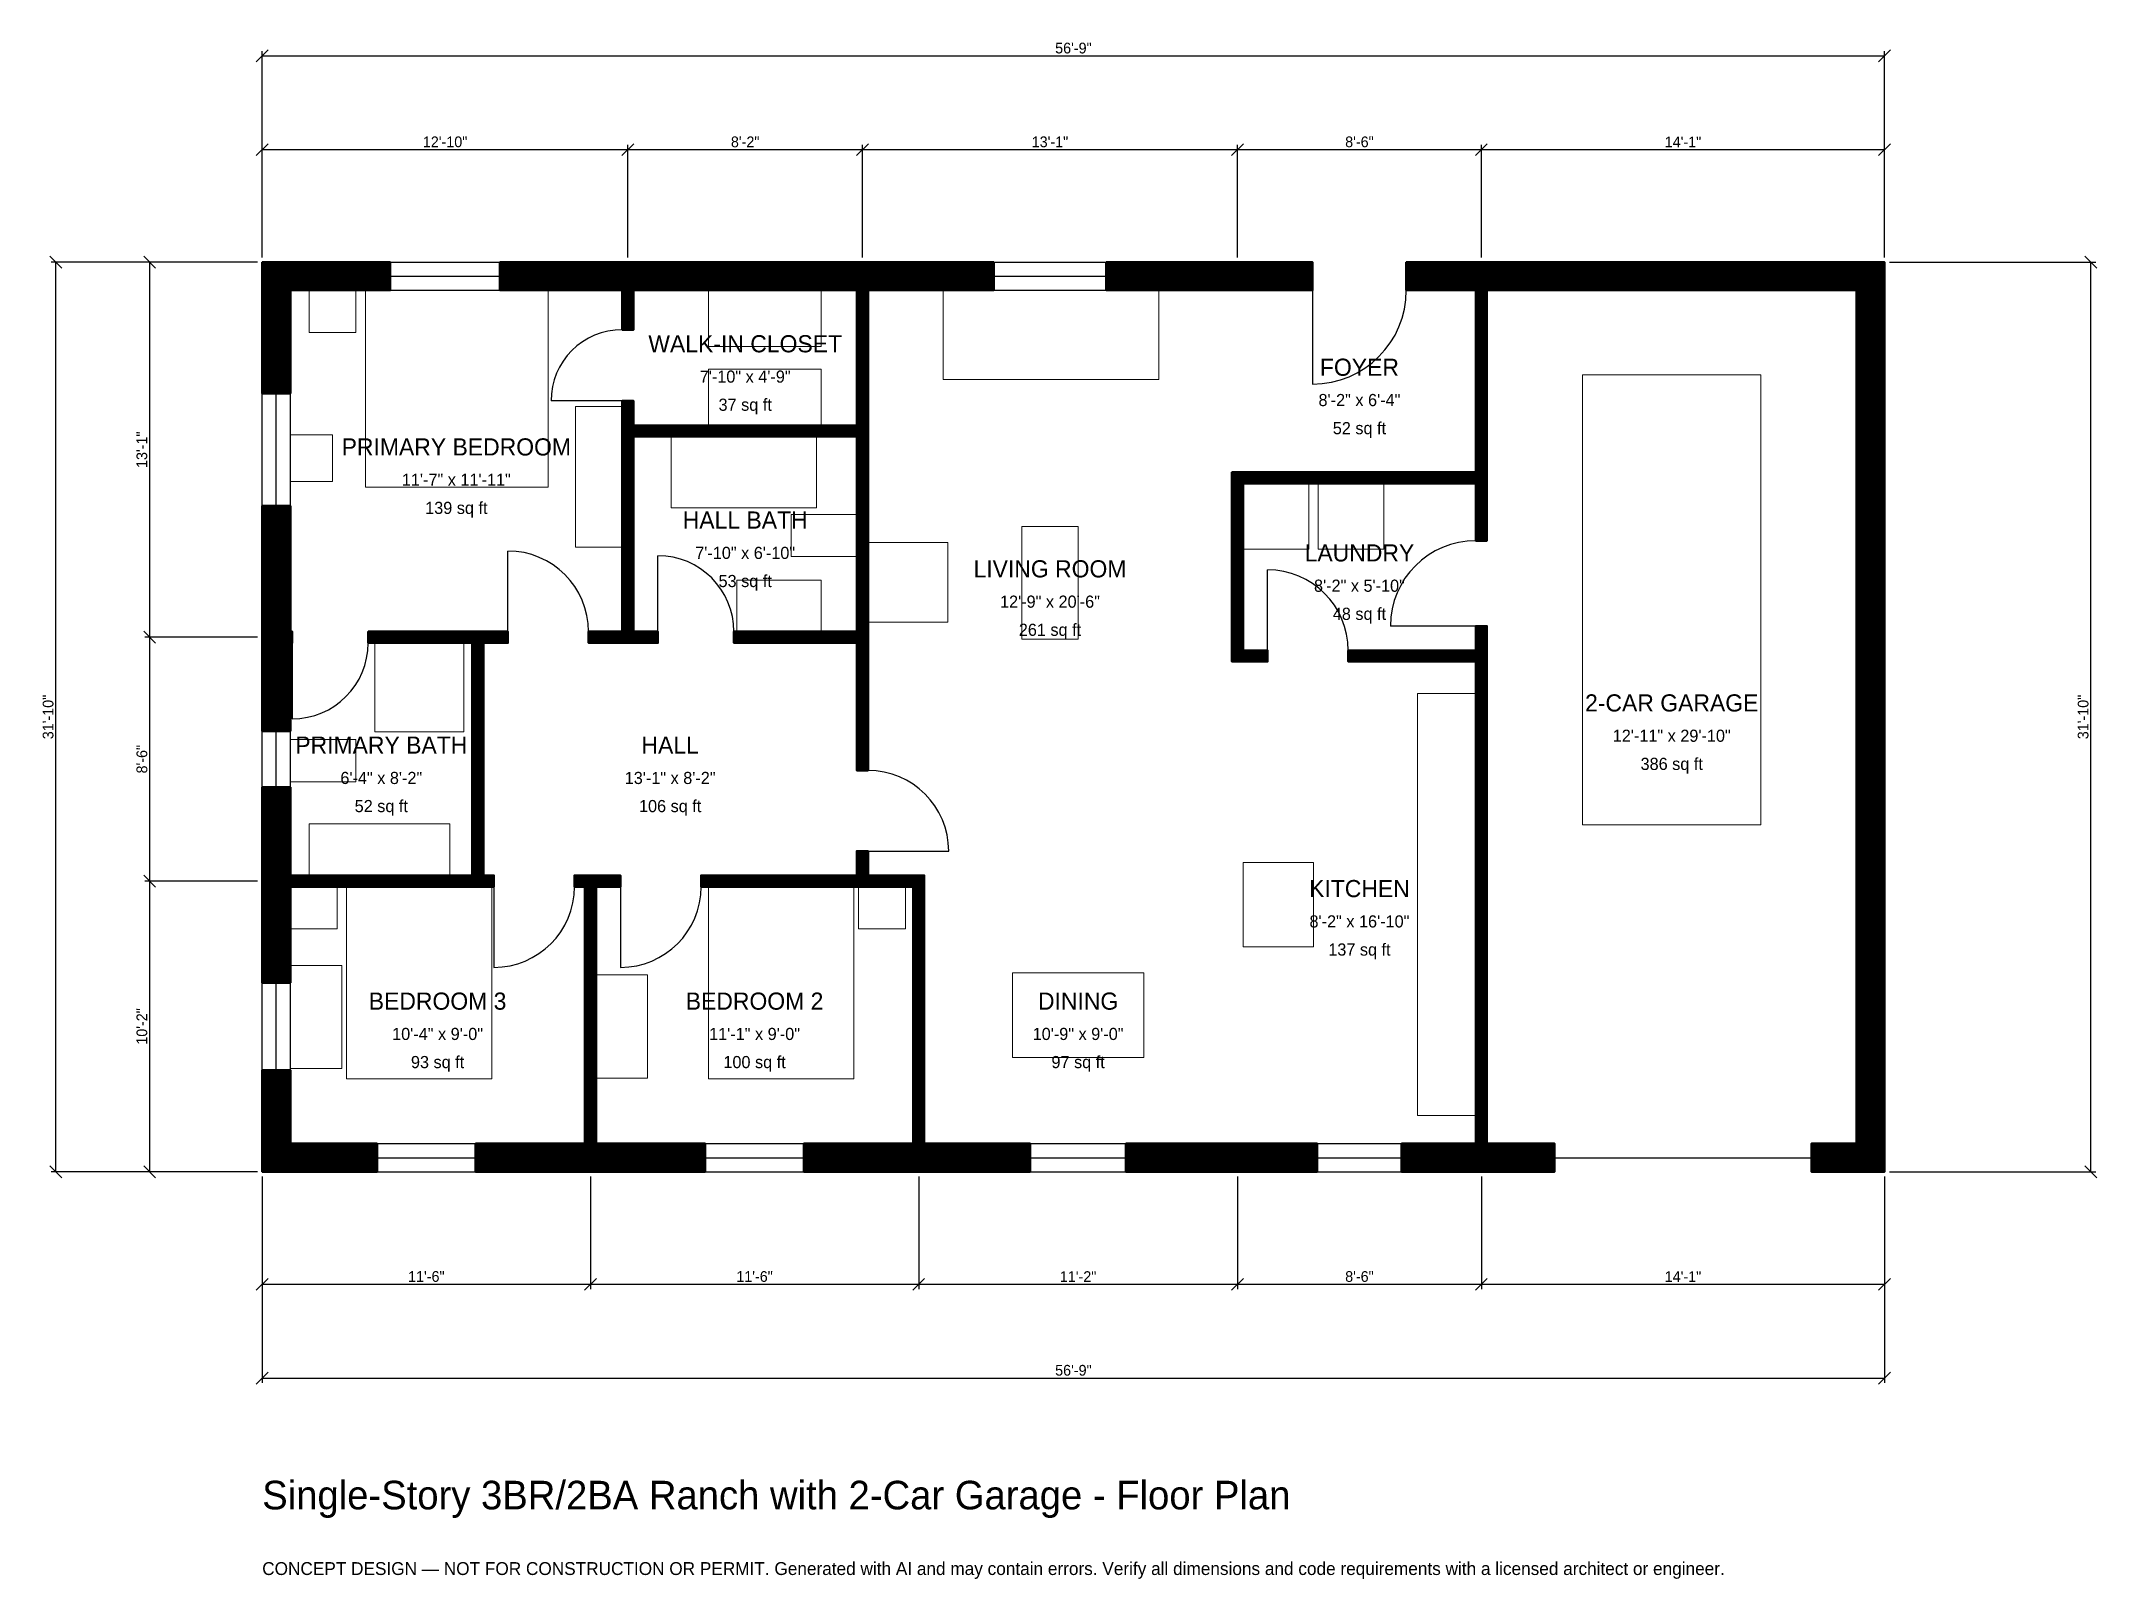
# Model space of a CAD drawing. Header units: inches. Extents: x -93 to 770, y -171 to 475.
import ezdxf
from ezdxf.enums import TextEntityAlignment as Align

# ---------------------------------------------------------------- set-up
doc = ezdxf.new("R2010")
doc.units = ezdxf.units.IN
doc.header["$MEASUREMENT"] = 0
doc.linetypes.add('DASHED', pattern=[0.6, 0.5, -0.1])
for name, color, linetype, lineweight in [('A-ANNO-DIMS', 1, 'Continuous', 13), ('A-ANNO-TEXT', 7, 'Continuous', 18), ('A-AREA-IDEN', 7, 'Continuous', 18), ('A-DOOR', 2, 'Continuous', 25), ('A-FLOR-FIXT', 9, 'Continuous', 13), ('A-FURN', 9, 'Continuous', 13), ('A-GLAZ', 4, 'Continuous', 25), ('A-WALL', 7, 'Continuous', 50), ('A-WALL-PATT', 8, 'Continuous', 13)]:
    doc.layers.add(name, color=color, linetype=linetype, lineweight=lineweight)
doc.dimstyles.new('PLAN', dxfattribs={"dimtxt": 4.5, "dimasz": 3, "dimexe": 2, "dimexo": 2, "dimgap": 1, "dimtad": 1, "dimdec": 0, "dimlunit": 4, "dimtsz": 2.5, "dimcen": 2.5, "dimclrd": 1, "dimclre": 1, "dimazin": 3, "dimtfac": 1, "dimtmove": 0, "dimatfit": 3})

msp = doc.modelspace()

# ---------------------------------------------------------------- hatches: boundary and pattern name
at = {"layer": 'A-WALL-PATT'}
h = msp.add_hatch(dxfattribs=at)
h.set_pattern_fill('ANSI31', color=8, scale=0.8)
h.paths.add_polyline_path([(131.8898, 0), (89.5669, 0), (89.5669, 11.811), (131.8898, 11.811), (135.4331, 11.811), (135.4331, 119.685), (131.1024, 119.685), (131.1024, 124.4094), (135.4331, 124.4094), (140.1575, 124.4094), (150.3937, 124.4094), (150.3937, 119.685), (140.1575, 119.685), (140.1575, 11.811), (143.7008, 11.811), (186.0236, 11.811), (186.0236, 0), (143.7008, 0), (140.1575, 0), (140.1575, 0), (135.4331, 0), (135.4331, 0), (131.8898, 0)])
h.paths.add_polyline_path([(11.811, 0), (11.811, 0), (0, 0), (0, 0), (0, 0), (0, 0), (0, 11.811), (0, 11.811), (0, 42.7165), (11.811, 42.7165), (11.811, 11.811), (48.2283, 11.811), (48.2283, 0), (11.811, 0)])
h.paths.add_polyline_path([(0, 116.1417), (0, 119.685), (0, 119.685), (0, 124.4094), (0, 124.4094), (0, 127.9528), (0, 161.4173), (11.811, 161.4173), (11.811, 127.9528), (11.811, 124.4094), (88.189, 124.4094), (88.189, 222.0472), (44.4882, 222.0472), (44.4882, 226.7717), (88.189, 226.7717), (92.9134, 226.7717), (103.1496, 226.7717), (103.1496, 222.0472), (92.9134, 222.0472), (92.9134, 124.4094), (97.2441, 124.4094), (97.2441, 119.685), (92.9134, 119.685), (88.189, 119.685), (11.811, 119.685), (11.811, 116.1417), (11.811, 79.3307), (0, 79.3307), (0, 116.1417)])
h.paths.add_polyline_path([(0, 218.5039), (0, 222.0472), (0, 222.0472), (0, 226.7717), (0, 226.7717), (0, 230.315), (0, 279.5276), (11.811, 279.5276), (11.811, 230.315), (11.811, 226.7717), (12.5984, 226.7717), (12.5984, 222.0472), (11.811, 222.0472), (11.811, 218.5039), (11.811, 185.0394), (0, 185.0394), (0, 218.5039)])
h.paths.add_polyline_path([(0, 370.0787), (0, 370.0787), (0, 381.8898), (0, 381.8898), (0, 381.8898), (0, 381.8898), (11.811, 381.8898), (11.811, 381.8898), (53.7402, 381.8898), (53.7402, 370.0787), (11.811, 370.0787), (11.811, 326.7717), (0, 326.7717), (0, 370.0787)])
h.paths.add_polyline_path([(147.6378, 381.8898), (147.6378, 381.8898), (151.1811, 381.8898), (151.1811, 381.8898), (155.9055, 381.8898), (155.9055, 381.8898), (249.6063, 381.8898), (249.6063, 381.8898), (254.3307, 381.8898), (254.3307, 381.8898), (257.874, 381.8898), (257.874, 381.8898), (307.0866, 381.8898), (307.0866, 370.0787), (254.3307, 370.0787), (254.3307, 313.3858), (254.3307, 308.6614), (254.3307, 222.0472), (254.3307, 222.0472), (254.3307, 168.5039), (249.6063, 168.5039), (249.6063, 222.0472), (198.0315, 222.0472), (198.0315, 226.7717), (249.6063, 226.7717), (249.6063, 226.7717), (249.6063, 308.6614), (155.9055, 308.6614), (155.9055, 226.7717), (166.1417, 226.7717), (166.1417, 222.0472), (155.9055, 222.0472), (151.1811, 222.0472), (137.0079, 222.0472), (137.0079, 226.7717), (151.1811, 226.7717), (151.1811, 308.6614), (151.1811, 313.3858), (151.1811, 323.622), (155.9055, 323.622), (155.9055, 313.3858), (249.6063, 313.3858), (249.6063, 370.0787), (246.063, 370.0787), (246.063, 370.0787), (159.4488, 370.0787), (159.4488, 370.0787), (155.9055, 370.0787), (155.9055, 353.5433), (151.1811, 353.5433), (151.1811, 370.0787), (99.8031, 370.0787), (99.8031, 381.8898), (147.6378, 381.8898)])
h.paths.add_polyline_path([(403.5433, 381.8898), (415.3543, 381.8898), (440.9449, 381.8898), (440.9449, 370.0787), (415.3543, 370.0787), (403.5433, 370.0787), (354.3307, 370.0787), (354.3307, 381.8898), (403.5433, 381.8898)])
h.paths.add_polyline_path([(505.9055, 381.8898), (509.4488, 381.8898), (509.4488, 381.8898), (514.1732, 381.8898), (514.1732, 381.8898), (517.7165, 381.8898), (669.2913, 381.8898), (669.2913, 381.8898), (681.1024, 381.8898), (681.1024, 381.8898), (681.1024, 381.8898), (681.1024, 370.0787), (681.1024, 370.0787), (681.1024, 11.811), (681.1024, 11.811), (681.1024, 0), (681.1024, 0), (681.1024, 0), (669.2913, 0), (669.2913, 0), (650.3937, 0), (650.3937, 11.811), (669.2913, 11.811), (669.2913, 370.0787), (517.7165, 370.0787), (514.1732, 370.0787), (514.1732, 293.7008), (514.1732, 288.9764), (514.1732, 264.9606), (509.4488, 264.9606), (509.4488, 288.9764), (411.811, 288.9764), (411.811, 218.8976), (422.0472, 218.8976), (422.0472, 214.1732), (411.811, 214.1732), (407.0866, 214.1732), (407.0866, 218.8976), (407.0866, 288.9764), (407.0866, 293.7008), (411.811, 293.7008), (509.4488, 293.7008), (509.4488, 370.0787), (505.9055, 370.0787), (480.315, 370.0787), (480.315, 381.8898), (505.9055, 381.8898)])
h.paths.add_polyline_path([(517.7165, 0), (514.1732, 0), (514.1732, 0), (509.4488, 0), (509.4488, 0), (505.9055, 0), (478.3465, 0), (478.3465, 11.811), (505.9055, 11.811), (509.4488, 11.811), (509.4488, 214.1732), (455.9055, 214.1732), (455.9055, 218.8976), (509.4488, 218.8976), (509.4488, 229.1339), (514.1732, 229.1339), (514.1732, 218.8976), (514.1732, 214.1732), (514.1732, 11.811), (517.7165, 11.811), (542.5197, 11.811), (542.5197, 0), (517.7165, 0)])
h.paths.add_polyline_path([(415.3543, 0), (403.5433, 0), (362.5984, 0), (362.5984, 11.811), (403.5433, 11.811), (415.3543, 11.811), (442.9134, 11.811), (442.9134, 0), (415.3543, 0)])
h.paths.add_polyline_path([(281.4961, 0), (277.9528, 0), (277.9528, 0), (273.2283, 0), (273.2283, 0), (269.685, 0), (227.3622, 0), (227.3622, 11.811), (269.685, 11.811), (273.2283, 11.811), (273.2283, 119.685), (254.3307, 119.685), (249.6063, 119.685), (249.6063, 119.685), (184.252, 119.685), (184.252, 124.4094), (249.6063, 124.4094), (249.6063, 134.6457), (254.3307, 134.6457), (254.3307, 124.4094), (273.2283, 124.4094), (277.9528, 124.4094), (277.9528, 119.685), (277.9528, 11.811), (281.4961, 11.811), (322.4409, 11.811), (322.4409, 0), (281.4961, 0)])

# ---------------------------------------------------------------- linework, layer by layer
at = {"layer": 'A-DOOR'}
for p, q in [((440.9449, 370.0787), (440.9449, 330.7087)), ((151.1811, 323.622), (121.2598, 323.622)), ((103.1496, 226.7717), (103.1496, 260.6299)), ((166.1417, 226.7717), (166.1417, 258.6614)), ((422.0472, 218.8976), (422.0472, 252.7559)), ((509.4488, 229.1339), (473.622, 229.1339)), ((12.5984, 222.0472), (12.5984, 190.1575)), ((254.3307, 134.6457), (288.189, 134.6457)), ((97.2441, 119.685), (97.2441, 85.8268)), ((150.3937, 119.685), (150.3937, 85.8268))]:
    msp.add_line(p, q, dxfattribs=at)
at = {"layer": 'A-DOOR', "linetype": 'DASHED'}
msp.add_line((542.5197, 5.9055), (650.3937, 5.9055), dxfattribs=at)
at = {"layer": 'A-DOOR'}
for centre, radius, start, end in [((440.9449, 370.0787), 39.3701, 270, 360), ((151.1811, 323.622), 29.9213, 90, 180), ((103.1496, 226.7717), 33.8583, 0, 90), ((509.4488, 229.1339), 35.8268, 90, 180), ((166.1417, 226.7717), 31.8898, 0, 90), ((422.0472, 218.8976), 33.8583, 0, 90), ((12.5984, 222.0472), 31.8898, 270, 360), ((254.3307, 134.6457), 33.8583, 0, 90), ((97.2441, 119.685), 33.8583, 270, 360), ((150.3937, 119.685), 33.8583, 270, 360)]:
    msp.add_arc(centre, radius, start, end, dxfattribs=at)
at = {"layer": 'A-FLOR-FIXT'}
for points in [[(171.6535, 278.7402), (232.6772, 278.7402), (232.6772, 308.6614), (171.6535, 308.6614)], [(222.0472, 258.2677), (249.6063, 258.2677), (249.6063, 275.9843), (222.0472, 275.9843)], [(199.2126, 226.7717), (234.6457, 226.7717), (234.6457, 248.4252), (199.2126, 248.4252)], [(47.2441, 184.6457), (84.6457, 184.6457), (84.6457, 222.0472), (47.2441, 222.0472)], [(485.0394, 23.622), (509.4488, 23.622), (509.4488, 200.7874), (485.0394, 200.7874)], [(11.811, 163.7795), (39.3701, 163.7795), (39.3701, 181.4961), (11.811, 181.4961)], [(19.685, 124.4094), (78.7402, 124.4094), (78.7402, 146.063), (19.685, 146.063)]]:
    msp.add_lwpolyline(points, close=True, dxfattribs=at)
at = {"layer": 'A-FURN'}
for points in [[(19.685, 352.3622), (39.3701, 352.3622), (39.3701, 370.0787), (19.685, 370.0787)], [(43.3071, 287.4016), (120.0787, 287.4016), (120.0787, 370.0787), (43.3071, 370.0787)], [(187.4016, 346.4567), (234.6457, 346.4567), (234.6457, 370.0787), (187.4016, 370.0787)], [(285.8268, 332.6772), (376.378, 332.6772), (376.378, 370.0787), (285.8268, 370.0787)], [(187.4016, 313.3858), (234.6457, 313.3858), (234.6457, 337.0079), (187.4016, 337.0079)], [(554.3307, 145.6693), (629.1339, 145.6693), (629.1339, 334.6457), (554.3307, 334.6457)], [(131.4961, 262.2047), (151.1811, 262.2047), (151.1811, 321.2598), (131.4961, 321.2598)], [(11.811, 289.7638), (29.5276, 289.7638), (29.5276, 309.4488), (11.811, 309.4488)], [(411.811, 261.4173), (439.3701, 261.4173), (439.3701, 288.9764), (411.811, 288.9764)], [(443.3071, 261.4173), (470.8661, 261.4173), (470.8661, 288.9764), (443.3071, 288.9764)], [(318.8976, 223.622), (342.5197, 223.622), (342.5197, 270.8661), (318.8976, 270.8661)], [(254.3307, 230.7087), (287.7953, 230.7087), (287.7953, 264.1732), (254.3307, 264.1732)], [(411.811, 94.4882), (441.3386, 94.4882), (441.3386, 129.9213), (411.811, 129.9213)], [(11.811, 101.9685), (31.4961, 101.9685), (31.4961, 119.685), (11.811, 119.685)], [(35.4331, 38.9764), (96.4567, 38.9764), (96.4567, 119.685), (35.4331, 119.685)], [(187.4016, 38.9764), (248.4252, 38.9764), (248.4252, 119.685), (187.4016, 119.685)], [(250.3937, 101.9685), (270.0787, 101.9685), (270.0787, 119.685), (250.3937, 119.685)], [(11.811, 43.3071), (33.4646, 43.3071), (33.4646, 86.6142), (11.811, 86.6142)], [(140.1575, 39.3701), (161.811, 39.3701), (161.811, 82.6772), (140.1575, 82.6772)], [(314.9606, 48.0315), (370.0787, 48.0315), (370.0787, 83.4646), (314.9606, 83.4646)]]:
    msp.add_lwpolyline(points, close=True, dxfattribs=at)
at = {"layer": 'A-GLAZ'}
for p, q in [((53.7402, 381.8898), (99.8031, 381.8898)), ((307.0866, 381.8898), (354.3307, 381.8898)), ((53.7402, 375.9843), (99.8031, 375.9843)), ((307.0866, 375.9843), (354.3307, 375.9843)), ((53.7402, 370.0787), (99.8031, 370.0787)), ((307.0866, 370.0787), (354.3307, 370.0787)), ((0, 279.5276), (0, 326.7717)), ((5.9055, 279.5276), (5.9055, 326.7717)), ((11.811, 279.5276), (11.811, 326.7717)), ((0, 161.4173), (0, 185.0394)), ((5.9055, 161.4173), (5.9055, 185.0394)), ((11.811, 161.4173), (11.811, 185.0394)), ((0, 42.7165), (0, 79.3307)), ((5.9055, 42.7165), (5.9055, 79.3307)), ((11.811, 42.7165), (11.811, 79.3307)), ((48.2283, 11.811), (89.5669, 11.811)), ((186.0236, 11.811), (227.3622, 11.811)), ((322.4409, 11.811), (362.5984, 11.811)), ((442.9134, 11.811), (478.3465, 11.811)), ((48.2283, 5.9055), (89.5669, 5.9055)), ((48.2283, 0), (89.5669, 0)), ((186.0236, 5.9055), (227.3622, 5.9055)), ((186.0236, 0), (227.3622, 0)), ((322.4409, 5.9055), (362.5984, 5.9055)), ((322.4409, 0), (362.5984, 0)), ((442.9134, 5.9055), (478.3465, 5.9055)), ((442.9134, 0), (478.3465, 0))]:
    msp.add_line(p, q, dxfattribs=at)
at = {"layer": 'A-WALL'}
for points in [[(0, 370.0787), (0, 370.0787), (0, 381.8898), (0, 381.8898), (0, 381.8898), (0, 381.8898), (11.811, 381.8898), (11.811, 381.8898), (53.7402, 381.8898), (53.7402, 370.0787), (11.811, 370.0787), (11.811, 326.7717), (0, 326.7717), (0, 370.0787)], [(147.6378, 381.8898), (147.6378, 381.8898), (151.1811, 381.8898), (151.1811, 381.8898), (155.9055, 381.8898), (155.9055, 381.8898), (249.6063, 381.8898), (249.6063, 381.8898), (254.3307, 381.8898), (254.3307, 381.8898), (257.874, 381.8898), (257.874, 381.8898), (307.0866, 381.8898), (307.0866, 370.0787), (254.3307, 370.0787), (254.3307, 313.3858), (254.3307, 308.6614), (254.3307, 222.0472), (254.3307, 222.0472), (254.3307, 168.5039), (249.6063, 168.5039), (249.6063, 222.0472), (198.0315, 222.0472), (198.0315, 226.7717), (249.6063, 226.7717), (249.6063, 226.7717), (249.6063, 308.6614), (155.9055, 308.6614), (155.9055, 226.7717), (166.1417, 226.7717), (166.1417, 222.0472), (155.9055, 222.0472), (151.1811, 222.0472), (137.0079, 222.0472), (137.0079, 226.7717), (151.1811, 226.7717), (151.1811, 308.6614), (151.1811, 313.3858), (151.1811, 323.622), (155.9055, 323.622), (155.9055, 313.3858), (249.6063, 313.3858), (249.6063, 370.0787), (246.063, 370.0787), (246.063, 370.0787), (159.4488, 370.0787), (159.4488, 370.0787), (155.9055, 370.0787), (155.9055, 353.5433), (151.1811, 353.5433), (151.1811, 370.0787), (99.8031, 370.0787), (99.8031, 381.8898), (147.6378, 381.8898)], [(403.5433, 381.8898), (415.3543, 381.8898), (440.9449, 381.8898), (440.9449, 370.0787), (415.3543, 370.0787), (403.5433, 370.0787), (354.3307, 370.0787), (354.3307, 381.8898), (403.5433, 381.8898)], [(505.9055, 381.8898), (509.4488, 381.8898), (509.4488, 381.8898), (514.1732, 381.8898), (514.1732, 381.8898), (517.7165, 381.8898), (669.2913, 381.8898), (669.2913, 381.8898), (681.1024, 381.8898), (681.1024, 381.8898), (681.1024, 381.8898), (681.1024, 370.0787), (681.1024, 370.0787), (681.1024, 11.811), (681.1024, 11.811), (681.1024, 0), (681.1024, 0), (681.1024, 0), (669.2913, 0), (669.2913, 0), (650.3937, 0), (650.3937, 11.811), (669.2913, 11.811), (669.2913, 370.0787), (517.7165, 370.0787), (514.1732, 370.0787), (514.1732, 293.7008), (514.1732, 288.9764), (514.1732, 264.9606), (509.4488, 264.9606), (509.4488, 288.9764), (411.811, 288.9764), (411.811, 218.8976), (422.0472, 218.8976), (422.0472, 214.1732), (411.811, 214.1732), (407.0866, 214.1732), (407.0866, 218.8976), (407.0866, 288.9764), (407.0866, 293.7008), (411.811, 293.7008), (509.4488, 293.7008), (509.4488, 370.0787), (505.9055, 370.0787), (480.315, 370.0787), (480.315, 381.8898), (505.9055, 381.8898)], [(0, 218.5039), (0, 222.0472), (0, 222.0472), (0, 226.7717), (0, 226.7717), (0, 230.315), (0, 279.5276), (11.811, 279.5276), (11.811, 230.315), (11.811, 226.7717), (12.5984, 226.7717), (12.5984, 222.0472), (11.811, 222.0472), (11.811, 218.5039), (11.811, 185.0394), (0, 185.0394), (0, 218.5039)], [(0, 116.1417), (0, 119.685), (0, 119.685), (0, 124.4094), (0, 124.4094), (0, 127.9528), (0, 161.4173), (11.811, 161.4173), (11.811, 127.9528), (11.811, 124.4094), (88.189, 124.4094), (88.189, 222.0472), (44.4882, 222.0472), (44.4882, 226.7717), (88.189, 226.7717), (92.9134, 226.7717), (103.1496, 226.7717), (103.1496, 222.0472), (92.9134, 222.0472), (92.9134, 124.4094), (97.2441, 124.4094), (97.2441, 119.685), (92.9134, 119.685), (88.189, 119.685), (11.811, 119.685), (11.811, 116.1417), (11.811, 79.3307), (0, 79.3307), (0, 116.1417)], [(517.7165, 0), (514.1732, 0), (514.1732, 0), (509.4488, 0), (509.4488, 0), (505.9055, 0), (478.3465, 0), (478.3465, 11.811), (505.9055, 11.811), (509.4488, 11.811), (509.4488, 214.1732), (455.9055, 214.1732), (455.9055, 218.8976), (509.4488, 218.8976), (509.4488, 229.1339), (514.1732, 229.1339), (514.1732, 218.8976), (514.1732, 214.1732), (514.1732, 11.811), (517.7165, 11.811), (542.5197, 11.811), (542.5197, 0), (517.7165, 0)], [(281.4961, 0), (277.9528, 0), (277.9528, 0), (273.2283, 0), (273.2283, 0), (269.685, 0), (227.3622, 0), (227.3622, 11.811), (269.685, 11.811), (273.2283, 11.811), (273.2283, 119.685), (254.3307, 119.685), (249.6063, 119.685), (249.6063, 119.685), (184.252, 119.685), (184.252, 124.4094), (249.6063, 124.4094), (249.6063, 134.6457), (254.3307, 134.6457), (254.3307, 124.4094), (273.2283, 124.4094), (277.9528, 124.4094), (277.9528, 119.685), (277.9528, 11.811), (281.4961, 11.811), (322.4409, 11.811), (322.4409, 0), (281.4961, 0)], [(131.8898, 0), (89.5669, 0), (89.5669, 11.811), (131.8898, 11.811), (135.4331, 11.811), (135.4331, 119.685), (131.1024, 119.685), (131.1024, 124.4094), (135.4331, 124.4094), (140.1575, 124.4094), (150.3937, 124.4094), (150.3937, 119.685), (140.1575, 119.685), (140.1575, 11.811), (143.7008, 11.811), (186.0236, 11.811), (186.0236, 0), (143.7008, 0), (140.1575, 0), (140.1575, 0), (135.4331, 0), (135.4331, 0), (131.8898, 0)], [(11.811, 0), (11.811, 0), (0, 0), (0, 0), (0, 0), (0, 0), (0, 11.811), (0, 11.811), (0, 42.7165), (11.811, 42.7165), (11.811, 11.811), (48.2283, 11.811), (48.2283, 0), (11.811, 0)], [(415.3543, 0), (403.5433, 0), (362.5984, 0), (362.5984, 11.811), (403.5433, 11.811), (415.3543, 11.811), (442.9134, 11.811), (442.9134, 0), (415.3543, 0)]]:
    msp.add_lwpolyline(points, close=True, dxfattribs=at)

# ---------------------------------------------------------------- texts
at = {"layer": 'A-ANNO-TEXT'}
for s, height, p in [('Single-Story 3BR/2BA Ranch with 2-Car Garage - Floor Plan', 12, (0, -141.7323)), ('CONCEPT DESIGN — NOT FOR CONSTRUCTION OR PERMIT. Generated with AI and may contain errors. Verify all dimensions and code requirements with a licensed architect or engineer.', 5.4, (0, -169.2913))]:
    msp.add_text(s, height=height, dxfattribs=at).set_placement(p)
at = {"layer": 'A-AREA-IDEN'}
for s, height, p in [('WALK-IN CLOSET', 7.2, (202.7559, 347.6378)), ('FOYER', 7.2, (460.6299, 337.7953)), ('7\'-10" x 4\'-9"', 5.1, (202.7559, 333.8583)), ('37 sq ft', 5.1, (202.7559, 322.0472)), ('8\'-2" x 6\'-4"', 5.1, (460.6299, 324.0157)), ('52 sq ft', 5.1, (460.6299, 312.2047)), ('PRIMARY BEDROOM', 7.2, (81.4961, 304.3307)), ('11\'-7" x 11\'-11"', 5.1, (81.4961, 290.5512)), ('139 sq ft', 5.1, (81.4961, 278.7402)), ('HALL BATH', 7.2, (202.7559, 273.622)), ('7\'-10" x 6\'-10"', 5.1, (202.7559, 259.8425)), ('LAUNDRY', 7.2, (460.6299, 259.8425)), ('53 sq ft', 5.1, (202.7559, 248.0315)), ('LIVING ROOM', 7.2, (330.7087, 253.1496)), ('12\'-9" x 20\'-6"', 5.1, (330.7087, 239.3701)), ('8\'-2" x 5\'-10"', 5.1, (460.6299, 246.063)), ('48 sq ft', 5.1, (460.6299, 234.252)), ('261 sq ft', 5.1, (330.7087, 227.5591)), ('2-CAR GARAGE', 7.2, (591.7323, 196.8504)), ('PRIMARY BATH', 7.2, (50, 179.1339)), ('HALL', 7.2, (171.2598, 179.1339)), ('12\'-11" x 29\'-10"', 5.1, (591.7323, 183.0709)), ('386 sq ft', 5.1, (591.7323, 171.2598)), ('6\'-4" x 8\'-2"', 5.1, (50, 165.3543)), ('13\'-1" x 8\'-2"', 5.1, (171.2598, 165.3543)), ('52 sq ft', 5.1, (50, 153.5433)), ('106 sq ft', 5.1, (171.2598, 153.5433)), ('KITCHEN', 7.2, (460.6299, 118.8976)), ('8\'-2" x 16\'-10"', 5.1, (460.6299, 105.1181)), ('137 sq ft', 5.1, (460.6299, 93.3071)), ('BEDROOM 3', 7.2, (73.622, 71.6535)), ('BEDROOM 2', 7.2, (206.6929, 71.6535)), ('DINING', 7.2, (342.5197, 71.6535)), ('10\'-4" x 9\'-0"', 5.1, (73.622, 57.874)), ('11\'-1" x 9\'-0"', 5.1, (206.6929, 57.874)), ('10\'-9" x 9\'-0"', 5.1, (342.5197, 57.874)), ('93 sq ft', 5.1, (73.622, 46.063)), ('100 sq ft', 5.1, (206.6929, 46.063)), ('97 sq ft', 5.1, (342.5197, 46.063))]:
    msp.add_text(s, height=height, dxfattribs=at).set_placement(p, align=Align.MIDDLE_CENTER)

# ---------------------------------------------------------------- dimensions: what is measured, and where the dimension line sits
at = {"layer": 'A-ANNO-DIMS'}
for base, p1, p2, text in [((0, 468.5039), (0, 381.8898), (681.1024, 381.8898), '56\'-9"'), ((0, 429.1339), (0, 381.8898), (153.5433, 381.8898), '12\'-10"'), ((153.5433, 429.1339), (153.5433, 381.8898), (251.9685, 381.8898), '8\'-2"'), ((251.9685, 429.1339), (251.9685, 381.8898), (409.4488, 381.8898), '13\'-1"'), ((409.4488, 429.1339), (409.4488, 381.8898), (511.811, 381.8898), '8\'-6"'), ((511.811, 429.1339), (511.811, 381.8898), (681.1024, 381.8898), '14\'-1"'), ((0, -47.2441), (0, 0), (137.7953, 0), '11\'-6"'), ((0, -86.6142), (0, 0), (681.1024, 0), '56\'-9"'), ((137.7953, -47.2441), (137.7953, 0), (275.5906, 0), '11\'-6"'), ((275.5906, -47.2441), (275.5906, 0), (409.4488, 0), '11\'-2"'), ((409.4488, -47.2441), (409.4488, 0), (511.811, 0), '8\'-6"'), ((511.811, -47.2441), (511.811, 0), (681.1024, 0), '14\'-1"')]:
    msp.add_linear_dim(base=base, p1=p1, p2=p2, text=text, dimstyle='PLAN', dxfattribs=at).render()
for base, p1, p2, text in [((-86.6142, 0), (0, 0), (0, 381.8898), '31\'-10"'), ((-47.2441, 224.4094), (0, 224.4094), (0, 381.8898), '13\'-1"'), ((767.7165, 0), (681.1024, 0), (681.1024, 381.8898), '31\'-10"'), ((-47.2441, 122.0472), (0, 122.0472), (0, 224.4094), '8\'-6"'), ((-47.2441, 0), (0, 0), (0, 122.0472), '10\'-2"')]:
    msp.add_linear_dim(base=base, p1=p1, p2=p2, angle=90, text=text, dimstyle='PLAN', dxfattribs=at).render()

doc.saveas('drawing.dxf')
